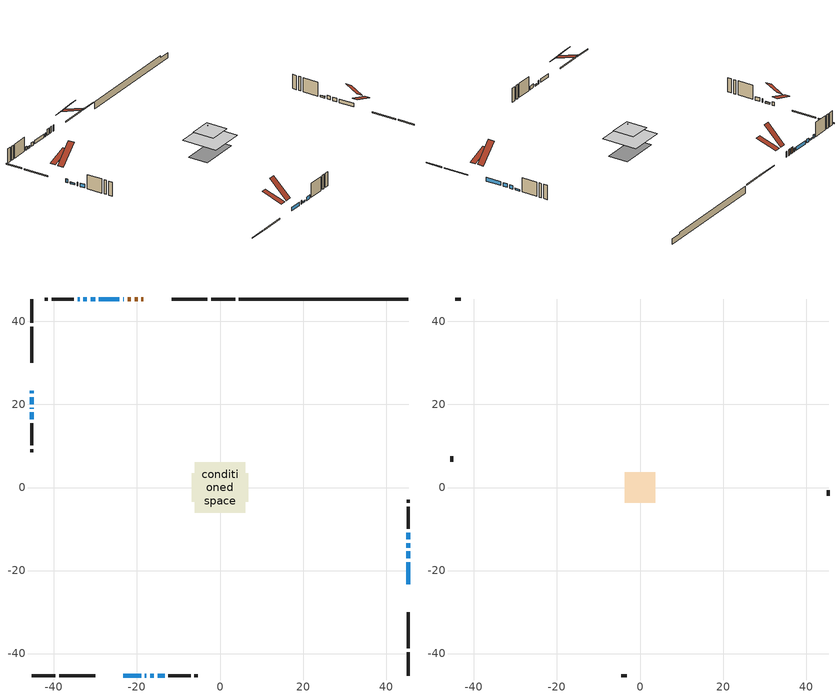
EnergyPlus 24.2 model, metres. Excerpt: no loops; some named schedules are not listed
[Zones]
conditioned space
 floor adiabatic (AdiabaticFloorConstruction): -6.03,-6.03 -6.03,6.03 6.03,6.03 6.03,-6.03 z2.97
 floor foundation (Slab1 construction): -6.82,-3.39 -6.82,3.39 6.82,3.39 6.82,-3.39 z-1.91
 wall outside (RimJoist1 construction): 3.63,45.4 -2.12,45.4 / -45.4,-45.4 -39.65,-45.4 / -45.4,45.4 -45.4,39.65 / 45.4,-45.4 45.4,-39.65 z0.53:0.83
 wall outside (RimJoist2 construction): -3.05,45.4 -11.67,45.4 / -38.72,-45.4 -30.1,-45.4 / -45.4,38.72 -45.4,30.1 / 45.4,-38.72 45.4,-30.1 z0.53:0.83
 wall outside (AdiabaticWallConstruction 1): -18.48,45.4 -18.92,45.4 / -19.85,45.4 -20.55,45.4 / -21.47,45.4 -22.24,45.4 z0.53:2.56
 wall outside (AdiabaticWallConstruction): -45.4,23.3 -45.4,22.66 / -23.3,-45.4 -19.02,-45.4 / 45.4,-23.3 45.4,-17.95 / 45.4,-17.03 45.4,-15.39 / -18.09,-45.4 -17.7,-45.4 / -23.17,45.4 -23.34,45.4 / -24.27,45.4 -29.16,45.4 / -30.09,45.4 -31.16,45.4 / 45.4,-14.47 45.4,-13.44 / -33.83,45.4 -34.28,45.4 / -45.4,19.18 -45.4,19 / -45.4,18.08 -45.4,16.39 / -15.03,-45.4 -13.34,-45.4 z0.53:1.75; -45.4,21.74 -45.4,20.11 / -16.78,-45.4 -15.96,-45.4 / 45.4,-12.51 45.4,-10.88 / -32.09,45.4 -32.91,45.4 z0.53:1.04
 wall outside (Wall1 construction): -35.21,45.4 -40.53,45.4 / -12.41,-45.4 -7.1,-45.4 / -45.4,15.46 -45.4,10.14 / 45.4,-9.95 45.4,-4.63 z0.53:5.41
 wall outside (Wall2 construction): -41.45,45.4 -42.21,45.4 / -6.17,-45.4 -5.41,-45.4 / -45.4,9.21 -45.4,8.45 / 45.4,-3.7 45.4,-2.94 z0.53:5.41
 wall foundation (FoundationWall1 construction): 4.55,45.4,-1.91 4.55,45.4,0.53 41.31,45.4,0.53 41.31,45.4,-0.08 45.4,45.4,-0.08 45.4,45.4,-1.91
 window (WindowConstruction 9): -45.4,23.3 -45.4,22.66 z0.53:1.75
 window (WindowConstruction 3): -23.3,-45.4 -19.02,-45.4 z0.53:1.75
 window (WindowConstruction 4): 45.4,-23.3 45.4,-17.95 z0.53:1.75
 window (WindowConstruction 5): 45.4,-17.02 45.4,-15.39 z0.53:1.75
 window (WindowConstruction 10): -18.09,-45.4 -17.7,-45.4 z0.53:1.75
 window (WindowConstruction 6): -23.17,45.4 -23.34,45.4 z0.53:1.75
 window (WindowConstruction 7): -24.27,45.4 -29.16,45.4 z0.53:1.75
 window (WindowConstruction 8): -30.09,45.4 -31.16,45.4 z0.53:1.75
 window (WindowConstruction 13): -45.4,21.73 -45.4,20.11 z0.53:1.04
 window (WindowConstruction 11): 45.4,-14.47 45.4,-13.44 z0.53:1.75
 window (WindowConstruction 14): -16.77,-45.4 -15.96,-45.4 z0.53:1.04
 window (WindowConstruction 15): 45.4,-12.51 45.4,-10.88 z0.53:1.04
 window (WindowConstruction 16): -32.09,45.4 -32.9,45.4 z0.53:1.04
 window (WindowConstruction 12): -33.83,45.4 -34.28,45.4 z0.53:1.75
 window (WindowConstruction): -45.4,19.18 -45.4,19.01 z0.53:1.75
 window (WindowConstruction 1): -45.4,18.08 -45.4,16.39 z0.53:1.75
 window (WindowConstruction 2): -15.03,-45.4 -13.34,-45.4 z0.53:1.75
 door (Door): -18.48,45.4 -18.92,45.4 z0.53:2.56
 door (Door 1): -19.85,45.4 -20.55,45.4 z0.53:2.56
 door (Door 2): -21.48,45.4 -22.24,45.4 z0.53:2.56
 ceiling adiabatic (AdiabaticFloorConstruction): 6.03,-6.03 6.03,6.03 -6.03,6.03 -6.03,-6.03 z2.97
attic - vented
 floor to conditioned space (Floor1 construction Reversed): -3.69,-3.69 -3.69,3.69 3.69,3.69 3.69,-3.69 z5.41
 floor to conditioned space (Floor2 construction Reversed): -2.64,-2.64 -2.64,2.64 2.64,2.64 2.64,-2.64 z5.41
 floor to conditioned space (Floor4 construction Reversed): -2.4,-2.4 -2.4,2.4 2.4,2.4 2.4,-2.4 z5.41
 wall outside (Wall3 construction): -43.14,45.4 -44.47,45.4 / -4.48,-45.4 -3.15,-45.4 / -45.4,7.52 -45.4,6.2 / 45.4,-2.01 45.4,-0.69 z0.53:5.41
 roof outside (Roof1 construction): -14.48,45.4,5.41 -14.48,38.27,7.78 -12.6,38.27,7.78 -12.6,45.4,5.41; -27.29,-45.4,5.41 -27.29,-38.27,7.78 -29.17,-38.27,7.78 -29.17,-45.4,5.41; -45.4,27.29,5.41 -38.27,27.29,7.78 -38.27,29.17,7.78 -45.4,29.17,5.41; 45.4,-27.29,5.41 38.27,-27.29,7.78 38.27,-29.17,7.78 45.4,-29.17,5.41
 roof outside (Roof3 construction): -17.55,45.4,5.41 -17.55,39.35,11.46 -15.41,39.35,11.46 -15.41,45.4,5.41; -24.22,-45.4,5.41 -24.22,-39.35,11.46 -26.36,-39.35,11.46 -26.36,-45.4,5.41; -45.4,24.22,5.41 -39.35,24.22,11.46 -39.35,26.36,11.46 -45.4,26.36,5.41; 45.4,-24.22,5.41 39.35,-24.22,11.46 39.35,-26.36,11.46 45.4,-26.36,5.41
shading: -45.4,20.08 -45.4,21.77 -45.55,21.77 -45.55,20.08 z1.07; -15.93,-45.4 -16.81,-45.4 -16.81,-45.55 -15.93,-45.55 z1.07; 45.4,-10.85 45.4,-12.54 45.55,-12.54 45.55,-10.85 z1.07; -32.93,45.4 -32.06,45.4 -32.06,45.55 -32.93,45.55 z1.07
[Building]
Building 1: Terrain=Suburbs
[Site:Location]
Charlottetown AP_PE: Latitude {deg}=46.29; Longitude {deg}=-63.12; Time Zone {hr}=-4; Elevation {m}=48; Keep Site Location Information=Yes
[Site:GroundTemperature:Shallow]
1.81207, -0.126142, -0.281361, 0.638419, 4.33082, 8.00603, 11.1922, 13.2106, 13.3821, 11.7405, 8.63552, 5.07305
[Site:WaterMainsTemperature]
Calculation Method=Schedule; Temperature Schedule=mains temperature schedule
[Material] Roughness=Rough; Thermal Absorptance=0.9
Name | Thickness {m} | Conductivity {W/m-K} | Density {kg/m3} | Specific Heat {J/kg-K} | Solar Absorptance | Visible Absorptance
asphalt or fiberglass shingles | 0.00635 | 0.162714 | 1121.4 | 1465.45 | 0.4 | 0.4
ceiling stud and cavity | 0.1397 | 0.0760664 | 65.682 | 1177.47 | 0.7 | 0.7
ceiling stud and cavity 1 | 0.1397 | 0.0764328 | 65.682 | 1177.47 | 0.7 | 0.7
ceiling stud and cavity 2 | 0.1397 | 0.0762125 | 65.682 | 1177.47 | 0.7 | 0.7
concrete 4.0 in. | 0.1016 | 1.803125 | 2242.8 | 837.4 | 0.7 | 0.7
concrete 8.0 in. | 0.2032 | 1.803125 | 2242.8 | 837.4 | 0.7 | 0.7
door material | 0.04445 | 0.053851 | 512.64 | 1214.23 | 0.7 | 0.7
door material 1 | 0.04445 | 0.0451087 | 512.64 | 1214.23 | 0.7 | 0.7
door material 2 | 0.04445 | 0.188738 | 512.64 | 1214.23 | 0.7 | 0.7
floor covering | 0.0127 | 0.0433444 | 54.468 | 1339.84 | 0.6 | 0.6
floor rigid ins; wall rigid ins 1 | 0.512978 | 0.029427 | 32.04 | 1214.23 | 0.7 | 0.7
floor stud and cavity | 0.1397 | 1.75129 | 37.0049 | 1207.88 | 0.7 | 0.7
furniture material conditioned space 1 | 0.1524 | 0.115458 | 640.8 | 1214.23 | 0.6 | 0.6
gypsum board | 0.0127 | 0.160291 | 801 | 837.4 | 0.6 | 0.6
osb sheathing 0.5 in. | 0.0127 | 0.115458 | 512.64 | 1214.23 | 0.7 | 0.7
osb sheathing 0.75 in. | 0.01905 | 0.115458 | 512.64 | 1214.23 | 0.7 | 0.7
osb sheathing 2.0 in. | 0.0508 | 0.115458 | 512.64 | 1214.23 | 0.7 | 0.7
rim joist rigid ins; wall rigid ins | 0.051816 | 0.029427 | 32.04 | 1214.23 | 0.7 | 0.7
rim joist stud and cavity | 0.0508 | 0.14676 | 125.044 | 1163.47 | 0.6 | 0.6
rim joist stud and cavity 1 | 0.0508 | 0.126838 | 50.32683 | 1063.81 | 0.6 | 0.6
wall stud and cavity | 0.1397 | 0.32384 | 139.0536 | 1170.24 | 0.7 | 0.7
wall stud and cavity 1 | 0.1397 | 0.605677 | 139.0536 | 1170.24 | 0.7 | 0.7
wall stud and cavity 2 | 0.0889 | 6.1454 | 50.32683 | 1063.81 | 0.6 | 0.6
wall stud and cavity 3 | 0.0889 | 0.380278 | 52.3479 | 1209.89 | 0.7 | 0.7
wall stud and cavity 4 | 0.0889 | 0.391764 | 83.0341 | 1211.67 | 0.7 | 0.7
wood siding | 0.0254 | 0.102417 | 544.68 | 1172.36 | 0.4 | 0.4
wood siding 1 | 0.00254 | 0.102417 | 544.68 | 1172.36 | 0.4 | 0.4
wood siding 2; wood siding 3; wood siding 4 | 0.0254 | 0.102417 | 544.68 | 1172.36 | 0.7 | 0.7
[WindowMaterial:SimpleGlazingSystem]
Name | U-Factor {W/m2-K} | Solar Heat Gain Coefficient
WindowMaterial | 3.04284 | 0.38
WindowMaterial 1 | 5.05001 | 0.6
WindowMaterial 2 | 5.17323 | 0.63
WindowMaterial 3 | 5.03014 | 0.6
WindowMaterial 4 | 3.026374 | 0.48
WindowMaterial 5 | 2.992306 | 0.59
WindowMaterial 6 | 5.60532 | 0.73
WindowMaterial 7 | 5.36174 | 0.68
WindowMaterial 8 | 3.0542 | 0.42
WindowMaterial 9 | 3.00026 | 0.58
[Construction]
AdiabaticFloorConstruction: floor stud and cavity, floor rigid ins, osb sheathing 0.75 in., floor covering
AdiabaticWallConstruction: wood siding 3, wall rigid ins 1, wall stud and cavity 3, gypsum board
AdiabaticWallConstruction 1: wood siding 4, wall rigid ins 1, wall stud and cavity 3, gypsum board
Door: door material
Door 1: door material 1
Door 2: door material 2
Floor1 construction Reversed: gypsum board, ceiling stud and cavity
Floor2 construction Reversed: gypsum board, ceiling stud and cavity 1
Floor4 construction Reversed: gypsum board, ceiling stud and cavity 2
FoundationWall1 construction: concrete 8.0 in.
furniture construction conditioned space 1: furniture material conditioned space 1
PartitionWallConstruction: gypsum board, wall stud and cavity 4, gypsum board
RimJoist1 construction: wood siding 2, rim joist rigid ins, osb sheathing 2.0 in., rim joist stud and cavity
RimJoist2 construction: wood siding 2, rim joist stud and cavity 1
Roof1 construction; Roof3 construction: asphalt or fiberglass shingles
Slab1 construction: concrete 4.0 in.
Wall1 construction: wood siding, wall rigid ins, osb sheathing 0.5 in., wall stud and cavity, gypsum board
Wall2 construction: wood siding, wall rigid ins, osb sheathing 0.5 in., wall stud and cavity 1, gypsum board
Wall3 construction: wood siding 1, wall stud and cavity 2
WindowConstruction; WindowConstruction 6: WindowMaterial
WindowConstruction 1; WindowConstruction 2: WindowMaterial 1
WindowConstruction 10: WindowMaterial 5
WindowConstruction 11: WindowMaterial 6
WindowConstruction 12: WindowMaterial 7
WindowConstruction 13; WindowConstruction 15; WindowConstruction 16: WindowMaterial 8
WindowConstruction 14: WindowMaterial 9
WindowConstruction 3; WindowConstruction 4; WindowConstruction 8: WindowMaterial 2
WindowConstruction 5; WindowConstruction 7: WindowMaterial 3
WindowConstruction 9: WindowMaterial 4
[Zone] Multiplier=1; Part of Total Floor Area=Yes
Name | Volume {m3}
attic - vented | 99.8394
conditioned space | 618.9
[Space]
Name | Zone | Volume {m3}
attic - vented 1 | attic - vented | 99.8394
conditioned space 1 | conditioned space | 618.9
[ZoneInfiltration:EffectiveLeakageArea]
infil attic - vented 1: Zone or Space=attic - vented 1; Schedule=Always On Discrete; Effective Air Leakage Area {cm2}=3770.51; Stack Coefficient=0.000759774; Wind Coefficient=1.86235e-05
[ZoneMixing]
whole house fan mix: Zone or Space=attic - vented; Schedule=Always On Continuous; Design Flow Rate Calculation Method=Flow/Zone; Design Flow Rate {m3/s}=0; Source Zone or Space=conditioned space
[SurfaceProperty:ExposedFoundationPerimeter]
Slab1: Exposed Perimeter Calculation Method=TotalExposedPerimeter; Total Exposed Perimeter {m}=40.843
[InternalMass] Zone or ZoneList=conditioned space; Space or SpaceList=conditioned space 1
Name | Construction | Surface Area {m2}
furniture mass conditioned space 1 | furniture construction conditioned space 1 | 95.1321
partition wall mass | PartitionWallConstruction | 237.83
[Lights]
interior lighting: Zone or ZoneList or Space or SpaceList=conditioned space 1; Schedule=interior lighting schedule; Design Level Calculation Method=LightingLevel; Lighting Level {W}=343.2; Return Air Fraction=0; Fraction Radiant=0.6; Fraction Visible=0.2; Fraction Replaceable=1
[People]
occupants: Zone or ZoneList or Space or SpaceList=conditioned space 1; Number of People Schedule=occupants schedule; Number of People Calculation Method=People; Number of People=3; Fraction Radiant=0.314171; Sensible Heat Fraction=0.56303; Activity Level Schedule=occupants activity schedule; Carbon Dioxide Generation Rate {m3/s-W}=0; Enable ASHRAE 55 Comfort Warnings=No; Mean Radiant Temperature Calculation Type=EnclosureAveraged
[ElectricEquipment] Zone or ZoneList or Space or SpaceList=conditioned space 1; Design Level Calculation Method=EquipmentLevel
Name | Schedule | Design Level {W} | Fraction Latent | Fraction Radiant | Fraction Lost
clothes dryer | clothes dryer schedule | 140.772 | 0.015 | 0.081 | 0.85
clothes washer | clothes washer schedule | 32.1985 | 0.03 | 0.162 | 0.7
cooking range | cooking range schedule | 215.147 | 0.08 | 0.432 | 0.2
dishwasher | dishwasher schedule | 66.8632 | 0.3 | 0.18 | 0.4
fridge | fridge schedule | 72.9452 | 0 | 0.6 | 0
mech vent house fan | mech vent house fan schedule | 0 | 0 | 0 | 1
mech vent house fan cfis | mech vent house fan cfis schedule | 0 | 0 | 0 | 0
misc plug loads | misc plug loads schedule | 494.7 | 0.045 | 0.513 | 0.1
whole house fan | Always On Discrete | 0 | 0 | 0 | 1
[OtherEquipment] Zone or ZoneList or Space or SpaceList=conditioned space 1; Design Level Calculation Method=EquipmentLevel
Name | Fuel Type | Schedule | Design Level {W} | Fraction Latent | Fraction Radiant | Fraction Lost
clothes dryer 1 | Electricity | clothes dryer schedule | 0 | 0.015 | 0.081 | 0.85
cooking range 1 | Electricity | cooking range schedule | 0 | 0.08 | 0.432 | 0.2
general water use latent | None | general water use schedule | 62.594 | 1 | 0 | 0
general water use sensible | None | general water use schedule | -61.6891 | 0 | 0.6 | 0
mech vent house fan latent load | None | Always On Discrete | 0 | 1 | 0 | 0
mech vent house fan sensible load | None | Always On Discrete | 0 | 0 | 0 | 0
water heater energy adjustment1 | Electricity | Always On Discrete | 0.01 | 0 | 0 | 1
[ZoneInfiltration:DesignFlowRate] Zone or ZoneList or Space or SpaceList=conditioned space 1; Schedule=Always On Discrete; Design Flow Rate Calculation Method=Flow/Zone; Design Flow Rate {m3/s}=0
infil flow; natural vent flow; whole house fan flow
[Foundation:Kiva]
Foundation Kiva 1: Initial Indoor Air Temperature {C}=21.1111; Wall Height Above Grade {m}=0.529986; Wall Depth Below Slab {m}=0.2032
[Foundation:Kiva:Settings]
Soil Conductivity {W/m-K}=0.849921; Soil Density {kg/m3}=1842.3; Soil Specific Heat {J/kg-K}=418.7; Ground Solar Absorptivity=0.9; Ground Thermal Absorptivity=0.9; Ground Surface Roughness {m}=0.03; Far-Field Width {m}=40; Deep-Ground Boundary Condition=ZeroFlux; Deep-Ground Depth {m}=40; Minimum Cell Dimension {m}=0.2; Maximum Cell Growth Coefficient=3; Simulation Timestep=Timestep
[Exterior:Lights]
exterior lighting: Schedule=exterior lighting schedule; Design Level {W}=75.6
[Schedule:Constant]
Name | Hourly Value
Always On Continuous; mech vent house fan schedule; mech vent house fan cfis schedule; Always On Discrete | 1
occupants activity schedule | 117.228
fridge schedule | 0
[Schedule:Week:Daily]
interior lighting schedule Week Rule - Jan1-Jan27: interior lighting schedule day, interior lighting schedule day, interior lighting schedule day, interior lighting schedule day, interior lighting schedule day, interior lighting schedule day, interior lighting schedule day, interior lighting schedule default day, interior lighting schedule default day, interior lighting schedule default day, interior lighting schedule default day, interior lighting schedule default day
interior lighting schedule Week Rule - Jan28-Feb3: interior lighting schedule day, interior lighting schedule day, interior lighting schedule day, interior lighting schedule day, interior lighting schedule day 1, interior lighting schedule day 1, interior lighting schedule day 1, interior lighting schedule default day, interior lighting schedule default day, interior lighting schedule default day, interior lighting schedule default day, interior lighting schedule default day
interior lighting schedule Week Rule - Feb4-Feb24: interior lighting schedule day 1, interior lighting schedule day 1, interior lighting schedule day 1, interior lighting schedule day 1, interior lighting schedule day 1, interior lighting schedule day 1, interior lighting schedule day 1, interior lighting schedule default day, interior lighting schedule default day, interior lighting schedule default day, interior lighting schedule default day, interior lighting schedule default day
interior lighting schedule Week Rule - Feb25-Mar3: interior lighting schedule day 1, interior lighting schedule day 1, interior lighting schedule day 1, interior lighting schedule day 1, interior lighting schedule day 2, interior lighting schedule day 2, interior lighting schedule day 2, interior lighting schedule default day, interior lighting schedule default day, interior lighting schedule default day, interior lighting schedule default day, interior lighting schedule default day
interior lighting schedule Week Rule - Mar4-Mar31: interior lighting schedule day 2, interior lighting schedule day 2, interior lighting schedule day 2, interior lighting schedule day 2, interior lighting schedule day 2, interior lighting schedule day 2, interior lighting schedule day 2, interior lighting schedule default day, interior lighting schedule default day, interior lighting schedule default day, interior lighting schedule default day, interior lighting schedule default day
interior lighting schedule Week Rule - Apr1-Apr28: interior lighting schedule day 3, interior lighting schedule day 3, interior lighting schedule day 3, interior lighting schedule day 3, interior lighting schedule day 3, interior lighting schedule day 3, interior lighting schedule day 3, interior lighting schedule default day, interior lighting schedule default day, interior lighting schedule default day, interior lighting schedule default day, interior lighting schedule default day
interior lighting schedule Week Rule - Apr29-May5: interior lighting schedule day 3, interior lighting schedule day 3, interior lighting schedule day 4, interior lighting schedule day 4, interior lighting schedule day 4, interior lighting schedule day 4, interior lighting schedule day 4, interior lighting schedule default day, interior lighting schedule default day, interior lighting schedule default day, interior lighting schedule default day, interior lighting schedule default day
interior lighting schedule Week Rule - May6-May26: interior lighting schedule day 4, interior lighting schedule day 4, interior lighting schedule day 4, interior lighting schedule day 4, interior lighting schedule day 4, interior lighting schedule day 4, interior lighting schedule day 4, interior lighting schedule default day, interior lighting schedule default day, interior lighting schedule default day, interior lighting schedule default day, interior lighting schedule default day
interior lighting schedule Week Rule - May27-Jun2: interior lighting schedule day 4, interior lighting schedule day 4, interior lighting schedule day 4, interior lighting schedule day 4, interior lighting schedule day 4, interior lighting schedule day 5, interior lighting schedule day 5, interior lighting schedule default day, interior lighting schedule default day, interior lighting schedule default day, interior lighting schedule default day, interior lighting schedule default day
interior lighting schedule Week Rule - Jun3-Jun30: interior lighting schedule day 5, interior lighting schedule day 5, interior lighting schedule day 5, interior lighting schedule day 5, interior lighting schedule day 5, interior lighting schedule day 5, interior lighting schedule day 5, interior lighting schedule default day, interior lighting schedule default day, interior lighting schedule default day, interior lighting schedule default day, interior lighting schedule default day
interior lighting schedule Week Rule - Jul1-Jul28: interior lighting schedule day 6, interior lighting schedule day 6, interior lighting schedule day 6, interior lighting schedule day 6, interior lighting schedule day 6, interior lighting schedule day 6, interior lighting schedule day 6, interior lighting schedule default day, interior lighting schedule default day, interior lighting schedule default day, interior lighting schedule default day, interior lighting schedule default day
interior lighting schedule Week Rule - Jul29-Aug4: interior lighting schedule day 6, interior lighting schedule day 6, interior lighting schedule day 6, interior lighting schedule day 7, interior lighting schedule day 7, interior lighting schedule day 7, interior lighting schedule day 7, interior lighting schedule default day, interior lighting schedule default day, interior lighting schedule default day, interior lighting schedule default day, interior lighting schedule default day
interior lighting schedule Week Rule - Aug5-Aug25: interior lighting schedule day 7, interior lighting schedule day 7, interior lighting schedule day 7, interior lighting schedule day 7, interior lighting schedule day 7, interior lighting schedule day 7, interior lighting schedule day 7, interior lighting schedule default day, interior lighting schedule default day, interior lighting schedule default day, interior lighting schedule default day, interior lighting schedule default day
interior lighting schedule Week Rule - Aug26-Sep1: interior lighting schedule day 7, interior lighting schedule day 7, interior lighting schedule day 7, interior lighting schedule day 7, interior lighting schedule day 7, interior lighting schedule day 7, interior lighting schedule day 8, interior lighting schedule default day, interior lighting schedule default day, interior lighting schedule default day, interior lighting schedule default day, interior lighting schedule default day
interior lighting schedule Week Rule - Sep2-Sep29: interior lighting schedule day 8, interior lighting schedule day 8, interior lighting schedule day 8, interior lighting schedule day 8, interior lighting schedule day 8, interior lighting schedule day 8, interior lighting schedule day 8, interior lighting schedule default day, interior lighting schedule default day, interior lighting schedule default day, interior lighting schedule default day, interior lighting schedule default day
interior lighting schedule Week Rule - Sep30-Oct6: interior lighting schedule day 8, interior lighting schedule day 9, interior lighting schedule day 9, interior lighting schedule day 9, interior lighting schedule day 9, interior lighting schedule day 9, interior lighting schedule day 9, interior lighting schedule default day, interior lighting schedule default day, interior lighting schedule default day, interior lighting schedule default day, interior lighting schedule default day
interior lighting schedule Week Rule - Oct7-Oct27: interior lighting schedule day 9, interior lighting schedule day 9, interior lighting schedule day 9, interior lighting schedule day 9, interior lighting schedule day 9, interior lighting schedule day 9, interior lighting schedule day 9, interior lighting schedule default day, interior lighting schedule default day, interior lighting schedule default day, interior lighting schedule default day, interior lighting schedule default day
interior lighting schedule Week Rule - Oct28-Nov3: interior lighting schedule day 9, interior lighting schedule day 9, interior lighting schedule day 9, interior lighting schedule day 9, interior lighting schedule day 10, interior lighting schedule day 10, interior lighting schedule day 10, interior lighting schedule default day, interior lighting schedule default day, interior lighting schedule default day, interior lighting schedule default day, interior lighting schedule default day
interior lighting schedule Week Rule - Nov4-Nov24: interior lighting schedule day 10, interior lighting schedule day 10, interior lighting schedule day 10, interior lighting schedule day 10, interior lighting schedule day 10, interior lighting schedule day 10, interior lighting schedule day 10, interior lighting schedule default day, interior lighting schedule default day, interior lighting schedule default day, interior lighting schedule default day, interior lighting schedule default day
interior lighting schedule Week Rule - Nov25-Dec1: interior lighting schedule day 10, interior lighting schedule day 10, interior lighting schedule day 10, interior lighting schedule day 10, interior lighting schedule day 10, interior lighting schedule day 10, interior lighting schedule day 11, interior lighting schedule default day, interior lighting schedule default day, interior lighting schedule default day, interior lighting schedule default day, interior lighting schedule default day
interior lighting schedule Week Rule - Dec2-Dec31: interior lighting schedule day 11, interior lighting schedule day 11, interior lighting schedule day 11, interior lighting schedule day 11, interior lighting schedule day 11, interior lighting schedule day 11, interior lighting schedule day 11, interior lighting schedule default day, interior lighting schedule default day, interior lighting schedule default day, interior lighting schedule default day, interior lighting schedule default day
occupants schedule Week Rule - Jan1-Dec31: occupants schedule day, occupants schedule day, occupants schedule day, occupants schedule day, occupants schedule day, occupants schedule day, occupants schedule day, occupants schedule default day, occupants schedule default day, occupants schedule default day, occupants schedule default day, occupants schedule default day
clothes dryer schedule Week Rule - Jan1-Dec31: clothes dryer schedule day, clothes dryer schedule day, clothes dryer schedule day, clothes dryer schedule day, clothes dryer schedule day, clothes dryer schedule day, clothes dryer schedule day, clothes dryer schedule default day, clothes dryer schedule default day, clothes dryer schedule default day, clothes dryer schedule default day, clothes dryer schedule default day
clothes washer schedule Week Rule - Jan1-Dec31: clothes washer schedule day, clothes washer schedule day, clothes washer schedule day, clothes washer schedule day, clothes washer schedule day, clothes washer schedule day, clothes washer schedule day, clothes washer schedule default day, clothes washer schedule default day, clothes washer schedule default day, clothes washer schedule default day, clothes washer schedule default day
cooking range schedule Week Rule - Jan1-Dec31: cooking range schedule day, cooking range schedule day, cooking range schedule day, cooking range schedule day, cooking range schedule day, cooking range schedule day, cooking range schedule day, cooking range schedule default day, cooking range schedule default day, cooking range schedule default day, cooking range schedule default day, cooking range schedule default day
dishwasher schedule Week Rule - Jan1-Dec31: dishwasher schedule day, dishwasher schedule day, dishwasher schedule day, dishwasher schedule day, dishwasher schedule day, dishwasher schedule day, dishwasher schedule day, dishwasher schedule default day, dishwasher schedule default day, dishwasher schedule default day, dishwasher schedule default day, dishwasher schedule default day
misc plug loads schedule Week Rule - Jan1-Dec31: misc plug loads schedule day, misc plug loads schedule day, misc plug loads schedule day, misc plug loads schedule day, misc plug loads schedule day, misc plug loads schedule day, misc plug loads schedule day, misc plug loads schedule default day, misc plug loads schedule default day, misc plug loads schedule default day, misc plug loads schedule default day, misc plug loads schedule default day
general water use schedule Week Rule - Jan1-Dec31: general water use schedule day, general water use schedule day, general water use schedule day, general water use schedule day, general water use schedule day, general water use schedule day, general water use schedule day, general water use schedule default day, general water use schedule default day, general water use schedule default day, general water use schedule default day, general water use schedule default day
exterior lighting schedule Week Rule - Jan1-Jan27: exterior lighting schedule day, exterior lighting schedule day, exterior lighting schedule day, exterior lighting schedule day, exterior lighting schedule day, exterior lighting schedule day, exterior lighting schedule day, exterior lighting schedule default day, exterior lighting schedule default day, exterior lighting schedule default day, exterior lighting schedule default day, exterior lighting schedule default day
exterior lighting schedule Week Rule - Jan28-Feb3: exterior lighting schedule day, exterior lighting schedule day, exterior lighting schedule day, exterior lighting schedule day, exterior lighting schedule day 1, exterior lighting schedule day 1, exterior lighting schedule day 1, exterior lighting schedule default day, exterior lighting schedule default day, exterior lighting schedule default day, exterior lighting schedule default day, exterior lighting schedule default day
exterior lighting schedule Week Rule - Feb4-Feb24: exterior lighting schedule day 1, exterior lighting schedule day 1, exterior lighting schedule day 1, exterior lighting schedule day 1, exterior lighting schedule day 1, exterior lighting schedule day 1, exterior lighting schedule day 1, exterior lighting schedule default day, exterior lighting schedule default day, exterior lighting schedule default day, exterior lighting schedule default day, exterior lighting schedule default day
exterior lighting schedule Week Rule - Feb25-Mar3: exterior lighting schedule day 1, exterior lighting schedule day 1, exterior lighting schedule day 1, exterior lighting schedule day 1, exterior lighting schedule day 2, exterior lighting schedule day 2, exterior lighting schedule day 2, exterior lighting schedule default day, exterior lighting schedule default day, exterior lighting schedule default day, exterior lighting schedule default day, exterior lighting schedule default day
exterior lighting schedule Week Rule - Mar4-Mar31: exterior lighting schedule day 2, exterior lighting schedule day 2, exterior lighting schedule day 2, exterior lighting schedule day 2, exterior lighting schedule day 2, exterior lighting schedule day 2, exterior lighting schedule day 2, exterior lighting schedule default day, exterior lighting schedule default day, exterior lighting schedule default day, exterior lighting schedule default day, exterior lighting schedule default day
exterior lighting schedule Week Rule - Apr1-Apr28: exterior lighting schedule day 3, exterior lighting schedule day 3, exterior lighting schedule day 3, exterior lighting schedule day 3, exterior lighting schedule day 3, exterior lighting schedule day 3, exterior lighting schedule day 3, exterior lighting schedule default day, exterior lighting schedule default day, exterior lighting schedule default day, exterior lighting schedule default day, exterior lighting schedule default day
exterior lighting schedule Week Rule - Apr29-May5: exterior lighting schedule day 3, exterior lighting schedule day 3, exterior lighting schedule day 4, exterior lighting schedule day 4, exterior lighting schedule day 4, exterior lighting schedule day 4, exterior lighting schedule day 4, exterior lighting schedule default day, exterior lighting schedule default day, exterior lighting schedule default day, exterior lighting schedule default day, exterior lighting schedule default day
exterior lighting schedule Week Rule - May6-May26: exterior lighting schedule day 4, exterior lighting schedule day 4, exterior lighting schedule day 4, exterior lighting schedule day 4, exterior lighting schedule day 4, exterior lighting schedule day 4, exterior lighting schedule day 4, exterior lighting schedule default day, exterior lighting schedule default day, exterior lighting schedule default day, exterior lighting schedule default day, exterior lighting schedule default day
exterior lighting schedule Week Rule - May27-Jun2: exterior lighting schedule day 4, exterior lighting schedule day 4, exterior lighting schedule day 4, exterior lighting schedule day 4, exterior lighting schedule day 4, exterior lighting schedule day 5, exterior lighting schedule day 5, exterior lighting schedule default day, exterior lighting schedule default day, exterior lighting schedule default day, exterior lighting schedule default day, exterior lighting schedule default day
exterior lighting schedule Week Rule - Jun3-Jun30: exterior lighting schedule day 5, exterior lighting schedule day 5, exterior lighting schedule day 5, exterior lighting schedule day 5, exterior lighting schedule day 5, exterior lighting schedule day 5, exterior lighting schedule day 5, exterior lighting schedule default day, exterior lighting schedule default day, exterior lighting schedule default day, exterior lighting schedule default day, exterior lighting schedule default day
exterior lighting schedule Week Rule - Jul1-Jul28: exterior lighting schedule day 6, exterior lighting schedule day 6, exterior lighting schedule day 6, exterior lighting schedule day 6, exterior lighting schedule day 6, exterior lighting schedule day 6, exterior lighting schedule day 6, exterior lighting schedule default day, exterior lighting schedule default day, exterior lighting schedule default day, exterior lighting schedule default day, exterior lighting schedule default day
exterior lighting schedule Week Rule - Jul29-Aug4: exterior lighting schedule day 6, exterior lighting schedule day 6, exterior lighting schedule day 6, exterior lighting schedule day 7, exterior lighting schedule day 7, exterior lighting schedule day 7, exterior lighting schedule day 7, exterior lighting schedule default day, exterior lighting schedule default day, exterior lighting schedule default day, exterior lighting schedule default day, exterior lighting schedule default day
exterior lighting schedule Week Rule - Aug5-Aug25: exterior lighting schedule day 7, exterior lighting schedule day 7, exterior lighting schedule day 7, exterior lighting schedule day 7, exterior lighting schedule day 7, exterior lighting schedule day 7, exterior lighting schedule day 7, exterior lighting schedule default day, exterior lighting schedule default day, exterior lighting schedule default day, exterior lighting schedule default day, exterior lighting schedule default day
exterior lighting schedule Week Rule - Aug26-Sep1: exterior lighting schedule day 7, exterior lighting schedule day 7, exterior lighting schedule day 7, exterior lighting schedule day 7, exterior lighting schedule day 7, exterior lighting schedule day 7, exterior lighting schedule day 8, exterior lighting schedule default day, exterior lighting schedule default day, exterior lighting schedule default day, exterior lighting schedule default day, exterior lighting schedule default day
exterior lighting schedule Week Rule - Sep2-Sep29: exterior lighting schedule day 8, exterior lighting schedule day 8, exterior lighting schedule day 8, exterior lighting schedule day 8, exterior lighting schedule day 8, exterior lighting schedule day 8, exterior lighting schedule day 8, exterior lighting schedule default day, exterior lighting schedule default day, exterior lighting schedule default day, exterior lighting schedule default day, exterior lighting schedule default day
exterior lighting schedule Week Rule - Sep30-Oct6: exterior lighting schedule day 8, exterior lighting schedule day 9, exterior lighting schedule day 9, exterior lighting schedule day 9, exterior lighting schedule day 9, exterior lighting schedule day 9, exterior lighting schedule day 9, exterior lighting schedule default day, exterior lighting schedule default day, exterior lighting schedule default day, exterior lighting schedule default day, exterior lighting schedule default day
exterior lighting schedule Week Rule - Oct7-Oct27: exterior lighting schedule day 9, exterior lighting schedule day 9, exterior lighting schedule day 9, exterior lighting schedule day 9, exterior lighting schedule day 9, exterior lighting schedule day 9, exterior lighting schedule day 9, exterior lighting schedule default day, exterior lighting schedule default day, exterior lighting schedule default day, exterior lighting schedule default day, exterior lighting schedule default day
[Schedule:Year]
interior lighting schedule: interior lighting schedule Week Rule - Jan1-Jan27, 1, 1, 1, 27, interior lighting schedule Week Rule - Jan28-Feb3, 1, 28, 2, 3, interior lighting schedule Week Rule - Feb4-Feb24, 2, 4, 2, 24, interior lighting schedule Week Rule - Feb25-Mar3, 2, 25, 3, 3, interior lighting schedule Week Rule - Mar4-Mar31, 3, 4, 3, 31, interior lighting schedule Week Rule - Apr1-Apr28, 4, 1, 4, 28, interior lighting schedule Week Rule - Apr29-May5, 4, 29, 5, 5, interior lighting schedule Week Rule - May6-May26, 5, 6, 5, 26, interior lighting schedule Week Rule - May27-Jun2, 5, 27, 6, 2, interior lighting schedule Week Rule - Jun3-Jun30, 6, 3, 6, 30, interior lighting schedule Week Rule - Jul1-Jul28, 7, 1, 7, 28, interior lighting schedule Week Rule - Jul29-Aug4, 7, 29, 8, 4, interior lighting schedule Week Rule - Aug5-Aug25, 8, 5, 8, 25, interior lighting schedule Week Rule - Aug26-Sep1, 8, 26, 9, 1, interior lighting schedule Week Rule - Sep2-Sep29, 9, 2, 9, 29, interior lighting schedule Week Rule - Sep30-Oct6, 9, 30, 10, 6, interior lighting schedule Week Rule - Oct7-Oct27, 10, 7, 10, 27, interior lighting schedule Week Rule - Oct28-Nov3, 10, 28, 11, 3, interior lighting schedule Week Rule - Nov4-Nov24, 11, 4, 11, 24, interior lighting schedule Week Rule - Nov25-Dec1, 11, 25, 12, 1, interior lighting schedule Week Rule - Dec2-Dec31, 12, 2, 12, 31
occupants schedule: occupants schedule Week Rule - Jan1-Dec31, 1, 1, 12, 31
clothes dryer schedule: clothes dryer schedule Week Rule - Jan1-Dec31, 1, 1, 12, 31
clothes washer schedule: clothes washer schedule Week Rule - Jan1-Dec31, 1, 1, 12, 31
cooking range schedule: cooking range schedule Week Rule - Jan1-Dec31, 1, 1, 12, 31
dishwasher schedule: dishwasher schedule Week Rule - Jan1-Dec31, 1, 1, 12, 31
misc plug loads schedule: misc plug loads schedule Week Rule - Jan1-Dec31, 1, 1, 12, 31
general water use schedule: general water use schedule Week Rule - Jan1-Dec31, 1, 1, 12, 31
exterior lighting schedule: exterior lighting schedule Week Rule - Jan1-Jan27, 1, 1, 1, 27, exterior lighting schedule Week Rule - Jan28-Feb3, 1, 28, 2, 3, exterior lighting schedule Week Rule - Feb4-Feb24, 2, 4, 2, 24, exterior lighting schedule Week Rule - Feb25-Mar3, 2, 25, 3, 3, exterior lighting schedule Week Rule - Mar4-Mar31, 3, 4, 3, 31, exterior lighting schedule Week Rule - Apr1-Apr28, 4, 1, 4, 28, exterior lighting schedule Week Rule - Apr29-May5, 4, 29, 5, 5, exterior lighting schedule Week Rule - May6-May26, 5, 6, 5, 26, exterior lighting schedule Week Rule - May27-Jun2, 5, 27, 6, 2, exterior lighting schedule Week Rule - Jun3-Jun30, 6, 3, 6, 30, exterior lighting schedule Week Rule - Jul1-Jul28, 7, 1, 7, 28, exterior lighting schedule Week Rule - Jul29-Aug4, 7, 29, 8, 4, exterior lighting schedule Week Rule - Aug5-Aug25, 8, 5, 8, 25, exterior lighting schedule Week Rule - Aug26-Sep1, 8, 26, 9, 1, exterior lighting schedule Week Rule - Sep2-Sep29, 9, 2, 9, 29, exterior lighting schedule Week Rule - Sep30-Oct6, 9, 30, 10, 6, exterior lighting schedule Week Rule - Oct7-Oct27, 10, 7, 10, 27, exterior lighting schedule Week Rule - Oct28-Nov3, 10, 28, 11, 3, exterior lighting schedule Week Rule - Nov4-Nov24, 11, 4, 11, 24, exterior lighting schedule Week Rule - Nov25-Dec1, 11, 25, 12, 1, exterior lighting schedule Week Rule - Dec2-Dec31, 12, 2, 12, 31
[Schedule:Compact]
mains temperature schedule: Through: 01/01, For: AllDays, Until: 24:00, 6.42333, Through: 01/02, For: AllDays, Until: 24:00, 6.35944, Through: 01/03, For: AllDays, Until: 24:00, 6.29611, Through: 01/04, For: AllDays, Until: 24:00, 6.23333, Through: 01/05, For: AllDays, Until: 24:00, 6.17222, Through: 01/06, For: AllDays, Until: 24:00, 6.11222, Through: 01/07, For: AllDays, Until: 24:00, 6.05278, Through: 01/08, For: AllDays, Until: 24:00, 5.995, Through: 01/09, For: AllDays, Until: 24:00, 5.93778, Through: 01/10, For: AllDays, Until: 24:00, 5.88222, Through: 01/11, For: AllDays, Until: 24:00, 5.82722, Through: 01/12, For: AllDays, Until: 24:00, 5.77389, Through: 01/13, For: AllDays, Until: 24:00, 5.72111, Through: 01/14, For: AllDays, Until: 24:00, 5.67, Through: 01/15, For: AllDays, Until: 24:00, 5.62, Through: 01/16, For: AllDays, Until: 24:00, 5.57111, Through: 01/17, For: AllDays, Until: 24:00, 5.52389, Through: 01/18, For: AllDays, Until: 24:00, 5.47722, Through: 01/19, For: AllDays, Until: 24:00, 5.43222, Through: 01/20, For: AllDays, Until: 24:00, 5.38833, Through: 01/21, For: AllDays, Until: 24:00, 5.34611, Through: 01/22, For: AllDays, Until: 24:00, 5.305, Through: 01/23, For: AllDays, Until: 24:00, 5.265, Through: 01/24, For: AllDays, Until: 24:00, 5.22611, Through: 01/25, For: AllDays, Until: 24:00, 5.18889, Through: 01/26, For: AllDays, Until: 24:00, 5.15333, Through: 01/27, For: AllDays, Until: 24:00, 5.11833, Through: 01/28, For: AllDays, Until: 24:00, 5.08556, Through: 01/29, For: AllDays, Until: 24:00, 5.05333, Through: 01/30, For: AllDays, Until: 24:00, 5.02278, Through: 01/31, For: AllDays, Until: 24:00, 4.99389, Through: 02/01, For: AllDays, Until: 24:00, 4.96611, Through: 02/02, For: AllDays, Until: 24:00, 4.94, Through: 02/03, For: AllDays, Until: 24:00, 4.915, Through: 02/04, For: AllDays, Until: 24:00, 4.89167, Through: 02/05, For: AllDays, Until: 24:00, 4.87, Through: 02/06, For: AllDays, Until: 24:00, 4.84944, Through: 02/07, For: AllDays, Until: 24:00, 4.83, Through: 02/08, For: AllDays, Until: 24:00, 4.81222, Through: 02/09, For: AllDays, Until: 24:00, 4.79611, Through: 02/10, For: AllDays, Until: 24:00, 4.78167, Through: 02/11, For: AllDays, Until: 24:00, 4.76833, Through: 02/12, For: AllDays, Until: 24:00, 4.75611, Through: 02/13, For: AllDays, Until: 24:00, 4.74611, Through: 02/14, For: AllDays, Until: 24:00, 4.73722, Through: 02/15, For: AllDays, Until: 24:00, 4.72944, Through: 02/16, For: AllDays, Until: 24:00, 4.72389, Through: 02/17, For: AllDays, Until: 24:00, 4.71944, Through: 02/18, For: AllDays, Until: 24:00, 4.71611, Through: 02/19, For: AllDays, Until: 24:00, 4.715, Through: 02/20, For: AllDays, Until: 24:00, 4.715, Through: 02/21, For: AllDays, Until: 24:00, 4.71611, Through: 02/22, For: AllDays, Until: 24:00, 4.71944, Through: 02/23, For: AllDays, Until: 24:00, 4.72389, Through: 02/24, For: AllDays, Until: 24:00, 4.72944, Through: 02/25, For: AllDays, Until: 24:00, 4.73722, Through: 02/26, For: AllDays, Until: 24:00, 4.74611, Through: 02/27, For: AllDays, Until: 24:00, 4.75611, Through: 02/28, For: AllDays, Until: 24:00, 4.76778, Through: 03/01, For: AllDays, Until: 24:00, 4.78111, Through: 03/02, For: AllDays, Until: 24:00, 4.79611, Through: 03/03, For: AllDays, Until: 24:00, 4.81222, Through: 03/04, For: AllDays, Until: 24:00, 4.83, Through: 03/05, For: AllDays, Until: 24:00, 4.84889, Through: 03/06, For: AllDays, Until: 24:00, 4.86944, Through: 03/07, For: AllDays, Until: 24:00, 4.89167, Through: 03/08, For: AllDays, Until: 24:00, 4.915, Through: 03/09, For: AllDays, Until: 24:00, 4.93944, Through: 03/10, For: AllDays, Until: 24:00, 4.96611, Through: 03/11, For: AllDays, Until: 24:00, 4.99333, Through: 03/12, For: AllDays, Until: 24:00, 5.02278, Through: 03/13, For: AllDays, Until: 24:00, 5.05333, Through: 03/14, For: AllDays, Until: 24:00, 5.085, Through: 03/15, For: AllDays, Until: 24:00, 5.11833, Through: 03/16, For: AllDays, Until: 24:00, 5.15278, Through: 03/17, For: AllDays, Until: 24:00, 5.18833, Through: 03/18, For: AllDays, Until: 24:00, 5.22556, Through: 03/19, For: AllDays, Until: 24:00, 5.26444, Through: 03/20, For: AllDays, Until: 24:00, 5.30444, Through: 03/21, For: AllDays, Until: 24:00, 5.34556, Through: 03/22, For: AllDays, Until: 24:00, 5.38778, Through: 03/23, For: AllDays, Until: 24:00, 5.43167, Through: 03/24, For: AllDays, Until: 24:00, 5.47667, Through: 03/25, For: AllDays, Until: 24:00, 5.52333, Through: 03/26, For: AllDays, Until: 24:00, 5.57056, Through: 03/27, For: AllDays, Until: 24:00, 5.61944, Through: 03/28, For: AllDays, Until: 24:00, 5.66944, Through: 03/29, For: AllDays, Until: 24:00, 5.72056, Through: 03/30, For: AllDays, Until: 24:00, 5.77333, Through: 03/31, For: AllDays, Until: 24:00, 5.82667, Through: 04/01, For: AllDays, Until: 24:00, 5.88111, Through: 04/02, For: AllDays, Until: 24:00, 5.93722, Through: 04/03, For: AllDays, Until: 24:00, 5.99389, Through: 04/04, For: AllDays, Until: 24:00, 6.05222, Through: 04/05, For: AllDays, Until: 24:00, 6.11111, Through: 04/06, For: AllDays, Until: 24:00, 6.17167, Through: 04/07, For: AllDays, Until: 24:00, 6.23278, Through: 04/08, For: AllDays, Until: 24:00, 6.295, Through: 04/09, For: AllDays, Until: 24:00, 6.35833, Through: 04/10, For: AllDays, Until: 24:00, 6.42278, Through: 04/11, For: AllDays, Until: 24:00, 6.48778, Through: 04/12, For: AllDays, Until: 24:00, 6.55444, Through: 04/13, For: AllDays, Until: 24:00, 6.62167, Through: 04/14, For: AllDays, Until: 24:00, 6.68944, Through: 04/15, For: AllDays, Until: 24:00, 6.75833, Through: 04/16, For: AllDays, Until: 24:00, 6.82833, Through: 04/17, For: AllDays, Until: 24:00, 6.89889, Through: 04/18, For: AllDays, Until: 24:00, 6.97056, Through: 04/19, For: AllDays, Until: 24:00, 7.04278, Through: 04/20, For: AllDays, Until: 24:00, 7.11611, Through: 04/21, For: AllDays, Until: 24:00, 7.19, Through: 04/22, For: AllDays, Until: 24:00, 7.265, Through: 04/23, For: AllDays, Until: 24:00, 7.34, Through: 04/24, For: AllDays, Until: 24:00, 7.41611, Through: 04/25, For: AllDays, Until: 24:00, 7.49333, Through: 04/26, For: AllDays, Until: 24:00, 7.57056, Through: 04/27, For: AllDays, Until: 24:00, 7.64889, Through: 04/28, For: AllDays, Until: 24:00, 7.72722, Through: 04/29, For: AllDays, Until: 24:00, 7.80667, Through: 04/30, For: AllDays, Until: 24:00, 7.88667, Through: 05/01, For: AllDays, Until: 24:00, 7.96722, Through: 05/02, For: AllDays, Until: 24:00, 8.04778, Through: 05/03, For: AllDays, Until: 24:00, 8.12944, Through: 05/04, For: AllDays, Until: 24:00, 8.21111, Through: 05/05, For: AllDays, Until: 24:00, 8.29333, Through: 05/06, For: AllDays, Until: 24:00, 8.37611, Through: 05/07, For: AllDays, Until: 24:00, 8.45944, Through: 05/08, For: AllDays, Until: 24:00, 8.54278, Through: 05/09, For: AllDays, Until: 24:00, 8.62667, Through: 05/10, For: AllDays, Until: 24:00, 8.71111, Through: 05/11, For: AllDays, Until: 24:00, 8.79556, Through: 05/12, For: AllDays, Until: 24:00, 8.88056, Through: 05/13, For: AllDays, Until: 24:00, 8.96556, Through: 05/14, For: AllDays, Until: 24:00, 9.05056, Through: 05/15, For: AllDays, Until: 24:00, 9.13611, Through: 05/16, For: AllDays, Until: 24:00, 9.22167, Through: 05/17, For: AllDays, Until: 24:00, 9.30722, Through: 05/18, For: AllDays, Until: 24:00, 9.39333, Through: 05/19, For: AllDays, Until: 24:00, 9.47944, Through: 05/20, For: AllDays, Until: 24:00, 9.56556, Through: 05/21, For: AllDays, Until: 24:00, 9.65167, Through: 05/22, For: AllDays, Until: 24:00, 9.73778, Through: 05/23, For: AllDays, Until: 24:00, 9.82389, Through: 05/24, For: AllDays, Until: 24:00, 9.90944, Through: 05/25, For: AllDays, Until: 24:00, 9.99556, Through: 05/26, For: AllDays, Until: 24:00, 10.0817, Through: 05/27, For: AllDays, Until: 24:00, 10.1678, Through: 05/28, For: AllDays, Until: 24:00, 10.2533, Through: 05/29, For: AllDays, Until: 24:00, 10.3389, Through: 05/30, For: AllDays, Until: 24:00, 10.4239, Through: 05/31, For: AllDays, Until: 24:00, 10.5094, Through: 06/01, For: AllDays, Until: 24:00, 10.5944, Through: 06/02, For: AllDays, Until: 24:00, 10.6789, Through: 06/03, For: AllDays, Until: 24:00, 10.7633, Through: 06/04, For: AllDays, Until: 24:00, 10.8472, Through: 06/05, For: AllDays, Until: 24:00, 10.9311, Through: 06/06, For: AllDays, Until: 24:00, 11.0144, Through: 06/07, For: AllDays, Until: 24:00, 11.0972, Through: 06/08, For: AllDays, Until: 24:00, 11.18, Through: 06/09, For: AllDays, Until: 24:00, 11.2622, Through: 06/10, For: AllDays, Until: 24:00, 11.3439, Through: 06/11, For: AllDays, Until: 24:00, 11.425, Through: 06/12, For: AllDays, Until: 24:00, 11.5056, Through: 06/13, For: AllDays, Until: 24:00, 11.5861, Through: 06/14, For: AllDays, Until: 24:00, 11.6656, Through: 06/15, For: AllDays, Until: 24:00, 11.7444, Through: 06/16, For: AllDays, Until: 24:00, 11.8228, Through: 06/17, For: AllDays, Until: 24:00, 11.9006, Through: 06/18, For: AllDays, Until: 24:00, 11.9778, Through: 06/19, For: AllDays, Until: 24:00, 12.0544, Through: 06/20, For: AllDays, Until: 24:00, 12.1306, Through: 06/21, For: AllDays, Until: 24:00, 12.2056, Through: 06/22, For: AllDays, Until: 24:00, 12.28, Through: 06/23, For: AllDays, Until: 24:00, 12.3533, Through: 06/24, For: AllDays, Until: 24:00, 12.4261, Through: 06/25, For: AllDays, Until: 24:00, 12.4983, Through: 06/26, For: AllDays, Until: 24:00, 12.5694, Through: 06/27, For: AllDays, Until: 24:00, 12.64, Through: 06/28, For: AllDays, Until: 24:00, 12.7094, Through: 06/29, For: AllDays, Until: 24:00, 12.7778, Through: 06/30, For: AllDays, Until: 24:00, 12.8456, Through: 07/01, For: AllDays, Until: 24:00, 12.9122, Through: 07/02, For: AllDays, Until: 24:00, 12.9783, Through: 07/03, For: AllDays, Until: 24:00, 13.0428, Through: 07/04, For: AllDays, Until: 24:00, 13.1067, Through: 07/05, For: AllDays, Until: 24:00, 13.17, Through: 07/06, For: AllDays, Until: 24:00, 13.2317, Through: 07/07, For: AllDays, Until: 24:00, 13.2922, Through: 07/08, For: AllDays, Until: 24:00, 13.3522, Through: 07/09, For: AllDays, Until: 24:00, 13.4111, Through: 07/10, For: AllDays, Until: 24:00, 13.4683, Through: 07/11, For: AllDays, Until: 24:00, 13.525, Through: 07/12, For: AllDays, Until: 24:00, 13.5806, Through: 07/13, For: AllDays, Until: 24:00, 13.6344, Through: 07/14, For: AllDays, Until: 24:00, 13.6878, Through: 07/15, For: AllDays, Until: 24:00, 13.7394, Through: 07/16, For: AllDays, Until: 24:00, 13.79, Through: 07/17, For: AllDays, Until: 24:00, 13.8394, Through: 07/18, For: AllDays, Until: 24:00, 13.8878, Through: 07/19, For: AllDays, Until: 24:00, 13.935, Through: 07/20, For: AllDays, Until: 24:00, 13.9806, Through: 07/21, For: AllDays, Until: 24:00, 14.025, Through: 07/22, For: AllDays, Until: 24:00, 14.0683, Through: 07/23, For: AllDays, Until: 24:00, 14.1106, Through: 07/24, For: AllDays, Until: 24:00, 14.1511, Through: 07/25, For: AllDays, Until: 24:00, 14.19, Through: 07/26, For: AllDays, Until: 24:00, 14.2283, Through: 07/27, For: AllDays, Until: 24:00, 14.265, Through: 07/28, For: AllDays, Until: 24:00, 14.3, Through: 07/29, For: AllDays, Until: 24:00, 14.3344, Through: 07/30, For: AllDays, Until: 24:00, 14.3667, Through: 07/31, For: AllDays, Until: 24:00, 14.3983, Through: 08/01, For: AllDays, Until: 24:00, 14.4278, Through: 08/02, For: AllDays, Until: 24:00, 14.4561, Through: 08/03, For: AllDays, Until: 24:00, 14.4833, Through: 08/04, For: AllDays, Until: 24:00, 14.5089, Through: 08/05, For: AllDays, Until: 24:00, 14.5333, Through: 08/06, For: AllDays, Until: 24:00, 14.5561, Through: 08/07, For: AllDays, Until: 24:00, 14.5772, Through: 08/08, For: AllDays, Until: 24:00, 14.5972, Through: 08/09, For: AllDays, Until: 24:00, 14.6156, Through: 08/10, For: AllDays, Until: 24:00, 14.6328, Through: 08/11, For: AllDays, Until: 24:00, 14.6483, Through: 08/12, For: AllDays, Until: 24:00, 14.6622, Through: 08/13, For: AllDays, Until: 24:00, 14.675, Through: 08/14, For: AllDays, Until: 24:00, 14.6861, Through: 08/15, For: AllDays, Until: 24:00, 14.6961, Through: 08/16, For: AllDays, Until: 24:00, 14.7044, Through: 08/17, For: AllDays, Until: 24:00, 14.7111, Through: 08/18, For: AllDays, Until: 24:00, 14.7161, Through: 08/19, For: AllDays, Until: 24:00, 14.72, Through: 08/20, For: AllDays, Until: 24:00, 14.7222, Through: 08/21, For: AllDays, Until: 24:00, 14.7233, Through: 08/22, For: AllDays, Until: 24:00, 14.7228, Through: 08/23, For: AllDays, Until: 24:00, 14.7206, Through: 08/24, For: AllDays, Until: 24:00, 14.7167, Through: 08/25, For: AllDays, Until: 24:00, 14.7117, Through: 08/26, For: AllDays, Until: 24:00, 14.705, Through: 08/27, For: AllDays, Until: 24:00, 14.6972, Through: 08/28, For: AllDays, Until: 24:00, 14.6878, Through: 08/29, For: AllDays, Until: 24:00, 14.6767, Through: 08/30, For: AllDays, Until: 24:00, 14.6639, Through: 08/31, For: AllDays, Until: 24:00, 14.65, Through: 09/01, For: AllDays, Until: 24:00, 14.635, Through: 09/02, For: AllDays, Until: 24:00, 14.6178, Through: 09/03, For: AllDays, Until: 24:00, 14.5994, Through: 09/04, For: AllDays, Until: 24:00, 14.58, Through: 09/05, For: AllDays, Until: 24:00, 14.5589, Through: 09/06, For: AllDays, Until: 24:00, 14.5361, Through: 09/07, For: AllDays, Until: 24:00, 14.5122, Through: 09/08, For: AllDays, Until: 24:00, 14.4867, Through: 09/09, For: AllDays, Until: 24:00, 14.46, Through: 09/10, For: AllDays, Until: 24:00, 14.4317, Through: 09/11, For: AllDays, Until: 24:00, 14.4017, Through: 09/12, For: AllDays, Until: 24:00, 14.3706, Through: 09/13, For: AllDays, Until: 24:00, 14.3383, Through: 09/14, For: AllDays, Until: 24:00, 14.3044, Through: 09/15, For: AllDays, Until: 24:00, 14.2694, Through: 09/16, For: AllDays, Until: 24:00, 14.2328, Through: 09/17, For: AllDays, Until: 24:00, 14.195, Through: 09/18, For: AllDays, Until: 24:00, 14.1561, Through: 09/19, For: AllDays, Until: 24:00, 14.1156, Through: 09/20, For: AllDays, Until: 24:00, 14.0733, Through: 09/21, For: AllDays, Until: 24:00, 14.0306, Through: 09/22, For: AllDays, Until: 24:00, 13.9861, Through: 09/23, For: AllDays, Until: 24:00, 13.9406, Through: 09/24, For: AllDays, Until: 24:00, 13.8939, Through: 09/25, For: AllDays, Until: 24:00, 13.8456, Through: 09/26, For: AllDays, Until: 24:00, 13.7961, Through: 09/27, For: AllDays, Until: 24:00, 13.7456, Through: 09/28, For: AllDays, Until: 24:00, 13.6939, Through: 09/29, For: AllDays, Until: 24:00, 13.6411, Through: 09/30, For: AllDays, Until: 24:00, 13.5872, Through: 10/01, For: AllDays, Until: 24:00, 13.5317, Through: 10/02, For: AllDays, Until: 24:00, 13.4756, Through: 10/03, For: AllDays, Until: 24:00, 13.4178, Through: 10/04, For: AllDays, Until: 24:00, 13.3594, Through: 10/05, For: AllDays, Until: 24:00, 13.3, Through: 10/06, For: AllDays, Until: 24:00, 13.2394, Through: 10/07, For: AllDays, Until: 24:00, 13.1772, Through: 10/08, For: AllDays, Until: 24:00, 13.1144, Through: 10/09, For: AllDays, Until: 24:00, 13.0511, Through: 10/10, For: AllDays, Until: 24:00, 12.9861, Through: 10/11, For: AllDays, Until: 24:00, 12.9206, Through: 10/12, For: AllDays, Until: 24:00, 12.8539, Through: 10/13, For: AllDays, Until: 24:00, 12.7861, Through: 10/14, For: AllDays, Until: 24:00, 12.7178, Through: 10/15, For: AllDays, Until: 24:00, 12.6483, Through: 10/16, For: AllDays, Until: 24:00, 12.5783, Through: 10/17, For: AllDays, Until: 24:00, 12.5072, Through: 10/18, For: AllDays, Until: 24:00, 12.435, Through: 10/19, For: AllDays, Until: 24:00, 12.3622, Through: 10/20, For: AllDays, Until: 24:00, 12.2889, Through: 10/21, For: AllDays, Until: 24:00, 12.2144, Through: 10/22, For: AllDays, Until: 24:00, 12.1394, Through: 10/23, For: AllDays, Until: 24:00, 12.0639, Through: 10/24, For: AllDays, Until: 24:00, 11.9872, Through: 10/25, For: AllDays, Until: 24:00, 11.9106, Through: 10/26, For: AllDays, Until: 24:00, 11.8328, Through: 10/27, For: AllDays, Until: 24:00, 11.7544, Through: 10/28, For: AllDays, Until: 24:00, 11.675, Through: 10/29, For: AllDays, Until: 24:00, 11.5956, Through: 10/30, For: AllDays, Until: 24:00, 11.5156, Through: 10/31, For: AllDays, Until: 24:00, 11.435, Through: 11/01, For: AllDays, Until: 24:00, 11.3539, Through: 11/02, For: AllDays, Until: 24:00, 11.2722, Through: 11/03, For: AllDays, Until: 24:00, 11.19, Through: 11/04, For: AllDays, Until: 24:00, 11.1078, Through: 11/05, For: AllDays, Until: 24:00, 11.0244, Through: 11/06, For: AllDays, Until: 24:00, 10.9411, Through: 11/07, For: AllDays, Until: 24:00, 10.8578, Through: 11/08, For: AllDays, Until: 24:00, 10.7739, Through: 11/09, For: AllDays, Until: 24:00, 10.6894, Through: 11/10, For: AllDays, Until: 24:00, 10.6044, Through: 11/11, For: AllDays, Until: 24:00, 10.52, Through: 11/12, For: AllDays, Until: 24:00, 10.4344, Through: 11/13, For: AllDays, Until: 24:00, 10.3494, Through: 11/14, For: AllDays, Until: 24:00, 10.2639, Through: 11/15, For: AllDays, Until: 24:00, 10.1783, Through: 11/16, For: AllDays, Until: 24:00, 10.0922, Through: 11/17, For: AllDays, Until: 24:00, 10.0061, Through: 11/18, For: AllDays, Until: 24:00, 9.92056, Through: 11/19, For: AllDays, Until: 24:00, 9.83444, Through: 11/20, For: AllDays, Until: 24:00, 9.74833, Through: 11/21, For: AllDays, Until: 24:00, 9.66222, Through: 11/22, For: AllDays, Until: 24:00, 9.57611, Through: 11/23, For: AllDays, Until: 24:00, 9.49, Through: 11/24, For: AllDays, Until: 24:00, 9.40389, Through: 11/25, For: AllDays, Until: 24:00, 9.31778, Through: 11/26, For: AllDays, Until: 24:00, 9.23222, Through: 11/27, For: AllDays, Until: 24:00, 9.14667, Through: 11/28, For: AllDays, Until: 24:00, 9.06111, Through: 11/29, For: AllDays, Until: 24:00, 8.97611, Through: 11/30, For: AllDays, Until: 24:00, 8.89056, Through: 12/01, For: AllDays, Until: 24:00, 8.80611, Through: 12/02, For: AllDays, Until: 24:00, 8.72167, Through: 12/03, For: AllDays, Until: 24:00, 8.63722, Through: 12/04, For: AllDays, Until: 24:00, 8.55333, Through: 12/05, For: AllDays, Until: 24:00, 8.47, Through: 12/06, For: AllDays, Until: 24:00, 8.38667, Through: 12/07, For: AllDays, Until: 24:00, 8.30389, Through: 12/08, For: AllDays, Until: 24:00, 8.22111, Through: 12/09, For: AllDays, Until: 24:00, 8.13944, Through: 12/10, For: AllDays, Until: 24:00, 8.05778, Through: 12/11, For: AllDays, Until: 24:00, 7.97667, Through: 12/12, For: AllDays, Until: 24:00, 7.89667, Through: 12/13, For: AllDays, Until: 24:00, 7.81667, Through: 12/14, For: AllDays, Until: 24:00, 7.73722, Through: 12/15, For: AllDays, Until: 24:00, 7.65833, Through: 12/16, For: AllDays, Until: 24:00, 7.58, Through: 12/17, For: AllDays, Until: 24:00, 7.50278, Through: 12/18, For: AllDays, Until: 24:00, 7.42556, Through: 12/19, For: AllDays, Until: 24:00, 7.34944, Through: 12/20, For: AllDays, Until: 24:00, 7.27389, Through: 12/21, For: AllDays, Until: 24:00, 7.19944, Through: 12/22, For: AllDays, Until: 24:00, 7.12556, Through: 12/23, For: AllDays, Until: 24:00, 7.05222, Through: 12/24, For: AllDays, Until: 24:00, 6.97944, Through: 12/25, For: AllDays, Until: 24:00, 6.90778, Through: 12/26, For: AllDays, Until: 24:00, 6.83722, Through: 12/27, For: AllDays, Until: 24:00, 6.76722, Through: 12/28, For: AllDays, Until: 24:00, 6.69778, Through: 12/29, For: AllDays, Until: 24:00, 6.63, Through: 12/30, For: AllDays, Until: 24:00, 6.56222, Through: 12/31, For: AllDays, Until: 24:00, 6.49611
